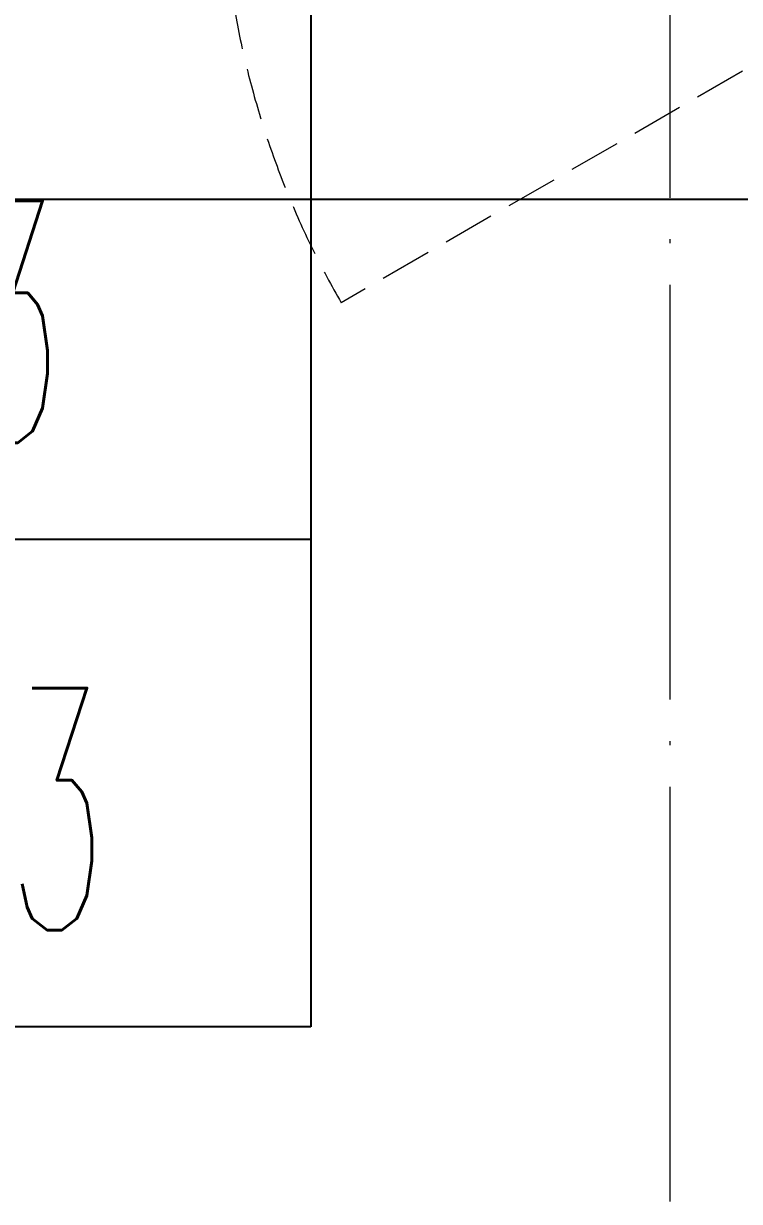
# Model space of a CAD drawing. Extents: x 27938 to 1042331, y -235042 to 1535213.
# Drawn here: x 690581 to 691617, y 517240 to 518944 of the extents above; entities that cross this region are included whole.
import ezdxf

# ---------------------------------------------------------------- set-up
doc = ezdxf.new("R2010")
doc.units = 0
doc.header["$LTSCALE"] = 1000
doc.header["$MEASUREMENT"] = 0
doc.linetypes.add('DASH', pattern=[0.35, 0.25, -0.1])
doc.linetypes.add('DOTE', pattern=[2.42, 2, -0.2, 0.02, -0.2])
for name, color, linetype in [('3.5方案汇报，与郭总、侯月琴确定户型_t8$0$2020.03.04 -1安徽标准化洋房户型(UA）_t8_t8$0$看线', 154, 'Continuous'), ('DIM_凝结', 3, 'Continuous'), ('DIM_污水', 3, 'Continuous'), ('看线', 251, 'Continuous')]:
    doc.layers.add(name, color=color, linetype=linetype)
doc.layers.add('DOTE', color=19, linetype='DOTE', lineweight=9)
doc.layers.add('WINDOW', color=8, linetype='Continuous', lineweight=15)
doc.styles.add('_TWT_SERIAL', font='simplex.shx', dxfattribs={"width": 0.6, "oblique": 10, "height": 3, "bigfont": 'aadri.shx'})

# ---------------------------------------------------------------- blocks, each defined once
blk = doc.blocks.new('GFDGDGRDGRDG')
at = {"layer": 'DOTE', "linetype": 'DOTE', "ltscale": 0.3}
blk.add_line((584693.7, 360558.3), (584693.7, 376108.3), dxfattribs=at)

msp = doc.modelspace()

# ---------------------------------------------------------------- linework, layer by layer
at = {"layer": 'DIM_凝结'}
for p, q in [((690996.6, 519460.4), (690996.6, 517493)), ((690996.6, 517493), (690019.7, 517493))]:
    msp.add_line(p, q, dxfattribs=at)
at = {"layer": 'DIM_污水'}
for p, q in [((690996.6, 519610.4), (690996.6, 518197.9)), ((690996.6, 518197.9), (689941.3, 518197.9))]:
    msp.add_line(p, q, dxfattribs=at)
at = {"layer": 'WINDOW', "color": 8, "linetype": 'DASH', "ltscale": 0.3}
msp.add_lwpolyline([(692166.6, 519190.4), (691040.7, 518540.4, -0.131652), (690866.6, 519190.4)], format="xyb", dxfattribs=at)
at = {"layer": '看线', "color": 8}
msp.add_lwpolyline([(684766.6, 520340.4), (684766.6, 518690.4), (704466.6, 518690.4), (704466.6, 520190.4), (706816.6, 520190.4)], dxfattribs=at)

# ---------------------------------------------------------------- block references
at = {"layer": '3.5方案汇报，与郭总、侯月琴确定户型_t8$0$2020.03.04 -1安徽标准化洋房户型(UA）_t8_t8$0$看线', "ltscale": 10}
msp.add_blockref('GFDGDGRDGRDG', (106822.9, 156682.1), dxfattribs=at)

# ---------------------------------------------------------------- texts
at = {"layer": 'DIM_凝结', "color": 7, "style": '_TWT_SERIAL', "width": 0.48}
msp.add_text('NL-3', height=350, dxfattribs=at).set_placement((690089.7, 517633))
at = {"layer": 'DIM_污水', "color": 7, "style": '_TWT_SERIAL', "width": 0.48}
msp.add_text('WL-3', height=350, dxfattribs=at).set_placement((690011.3, 518337.9))

doc.saveas('drawing.dxf')
